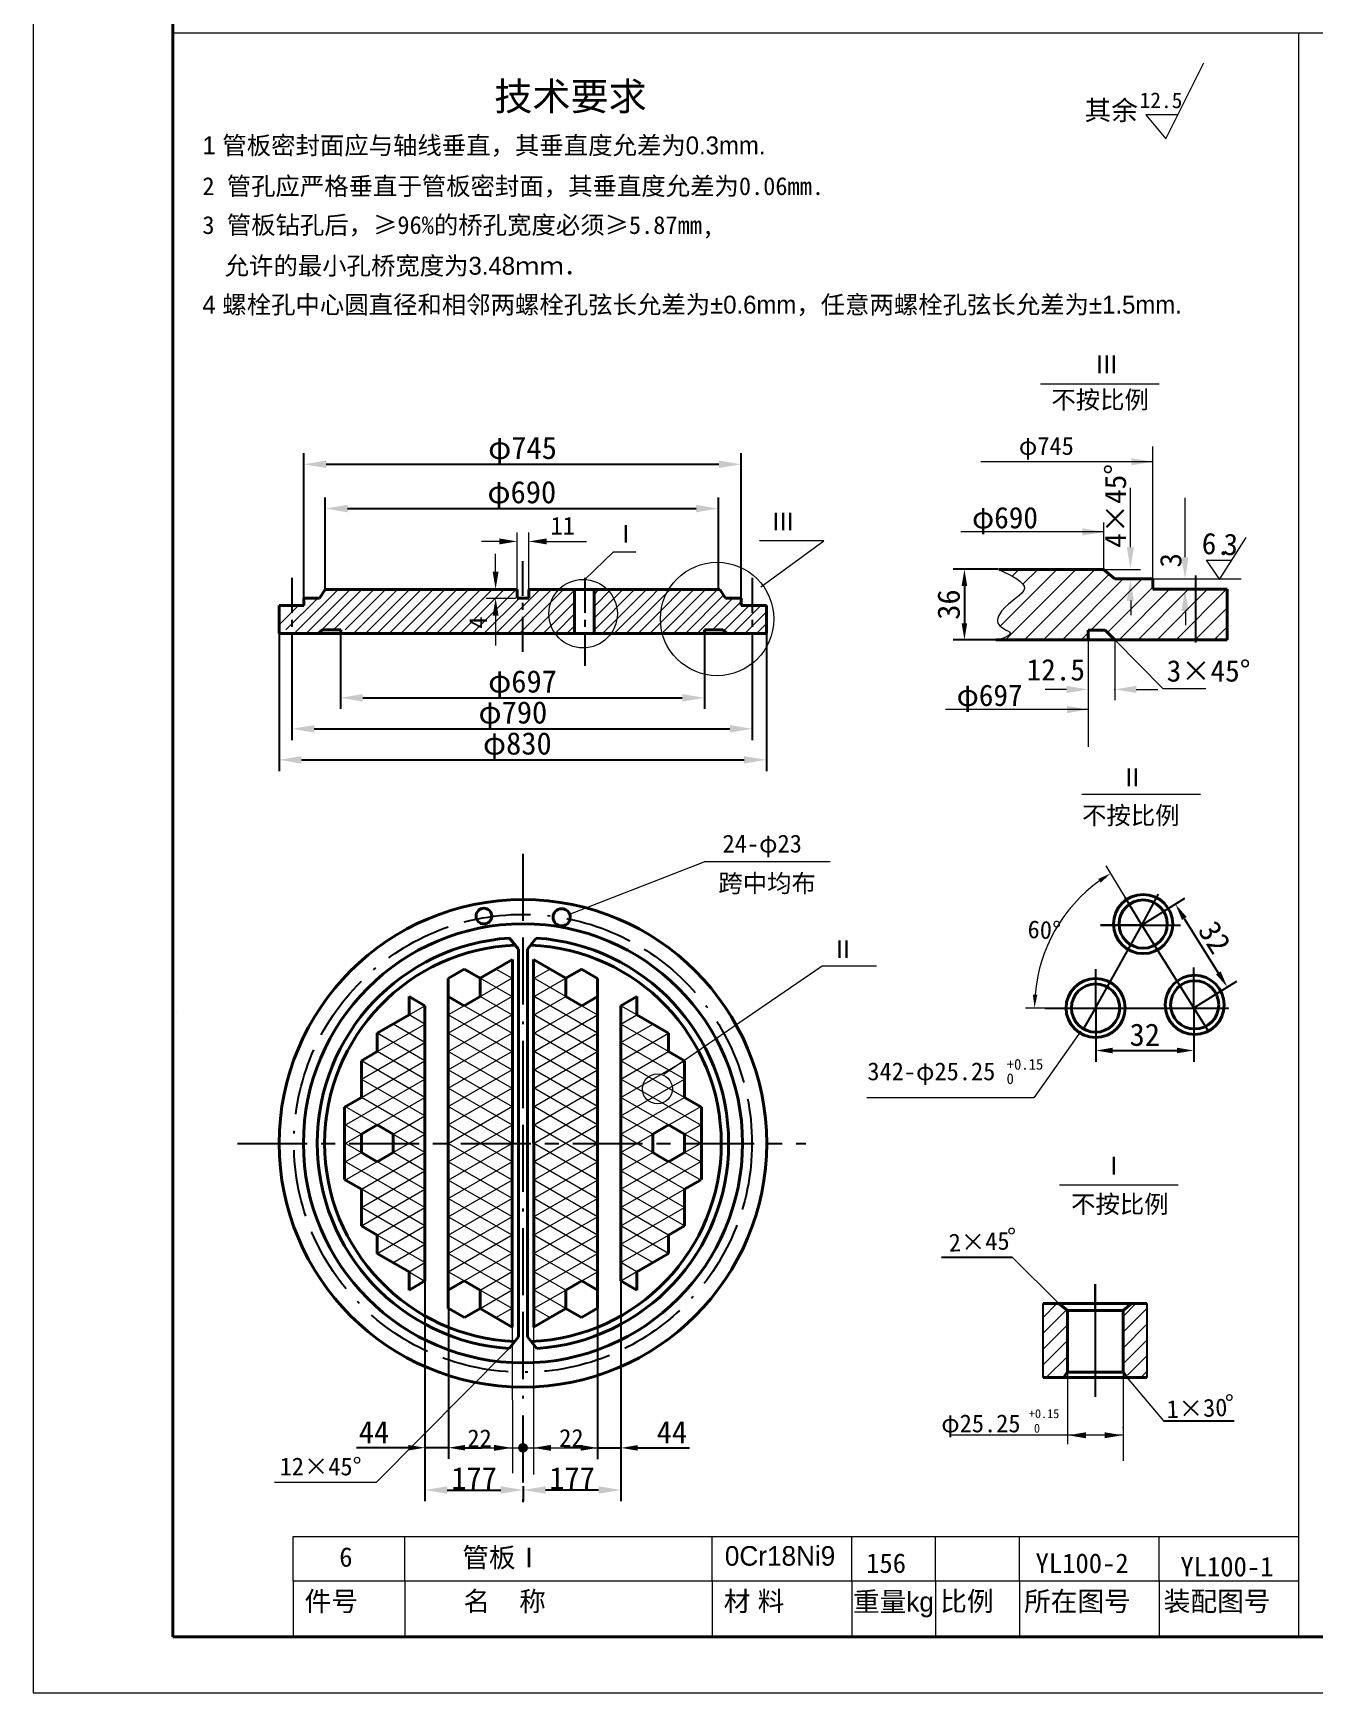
# Model space of a CAD drawing. Extents: x 1529 to 2370, y -401 to 193.
# Drawn here: x 1528.8 to 1758, y -401.1 to -104.1 of the extents above; entities that cross this region are included whole.
import ezdxf

# ---------------------------------------------------------------- set-up
doc = ezdxf.new("R2010")
doc.units = 0
doc.header["$MEASUREMENT"] = 0
for name, pattern in [('ACAD_ISO02W100', [15, 12, -3]), ('ACAD_ISO11W100', [33.5, 12, -3, 12, -3, 0.5, -3]), ('CENTER', [2, 1.25, -0.25, 0.25, -0.25])]:
    doc.linetypes.add(name, pattern=pattern)
doc.layers.get('DEFPOINTS').update_dxf_attribs({"linetype": 'CONTINUOUS'})
for name, color, linetype, lineweight in [('6', 5, 'CONTINUOUS', 20), ('LUNKUO', 2, 'CONTINUOUS', 40), ('XI', 5, 'CONTINUOUS', 20)]:
    doc.layers.add(name, color=color, linetype=linetype, lineweight=lineweight)
doc.layers.add('FUZHU', color=1, linetype='CONTINUOUS')
doc.styles.get("Standard").update_dxf_attribs({"font": 'SIMFANG.TTF'})
doc.dimstyles.get("Standard").update_dxf_attribs({"dimtxt": 0.18, "dimasz": 0.18, "dimexe": 0.18, "dimexo": 0.0625, "dimgap": 0.09, "dimtad": 0, "dimtih": 1, "dimtoh": 1, "dimdec": 4, "dimzin": 0, "dimdsep": 46, "dimtxsty": 'Standard', "dimcen": 0.09, "dimadec": 0, "dimazin": 0, "dimtfac": 1, "dimtdec": 4, "dimtofl": 0, "dimtmove": 0, "dimatfit": 3, "dimfxl": 1, "dimtolj": 1, "dimtzin": 0, "dimarcsym": 0})
pattern_1 = [(45, (812.4744, -512.557), (-1.4142136, 1.4142136), [])]

# ---------------------------------------------------------------- blocks, each defined once
blk = doc.blocks.new('*D4')
at = {"layer": 'DEFPOINTS', "color": 0}
for p in [(1727.19, -263.74), (1742.48, -274.81), (1736.47, -278.56)]:
    blk.add_point(p, dxfattribs=at)
at = {"layer": 'XI', "color": 0, "lineweight": -2}
for p, q in [((1727.25, -263.7), (1734.89, -258.92)), ((1734.79, -262.52), (1740.88, -272.26)), ((1736.52, -278.53), (1744.17, -273.74))]:
    blk.add_line(p, q, dxfattribs=at)
at = {"layer": 'XI', "color": 0}
for points in [[(1735.21, -262.26), (1734.37, -262.79), (1733.2, -259.98)], [(1741.31, -272), (1740.46, -272.53), (1742.48, -274.81)]]:
    blk.add_solid(points, dxfattribs=at)
at = {"layer": 'XI', "color": 0, "insert": (1740.21, -265.91), "char_height": 4, "attachment_point": 5, "rotation": 302.0344}
blk.add_mtext('\\A1;32', dxfattribs=at)
blk = doc.blocks.new('*D5')
at = {"layer": 'DEFPOINTS', "color": 0}
for p in [(1718.96, -278.48), (1736.47, -278.56), (1736.47, -286.17)]:
    blk.add_point(p, dxfattribs=at)
at = {"layer": 'XI', "color": 0, "lineweight": -2}
for p, q in [((1718.96, -278.54), (1718.96, -288.17)), ((1736.47, -278.63), (1736.47, -288.17)), ((1721.96, -286.17), (1733.47, -286.17))]:
    blk.add_line(p, q, dxfattribs=at)
at = {"layer": 'XI', "color": 0}
for points in [[(1721.96, -285.67), (1721.96, -286.67), (1718.96, -286.17)], [(1733.47, -285.67), (1733.47, -286.67), (1736.47, -286.17)]]:
    blk.add_solid(points, dxfattribs=at)
at = {"layer": 'XI', "color": 0, "insert": (1727.72, -283.37), "char_height": 4, "attachment_point": 5}
blk.add_mtext('\\A1;32', dxfattribs=at)
blk = doc.blocks.new('*D6')
at = {"layer": 'DEFPOINTS', "color": 0}
for p in [(1651.42, -189.18), (1581.04, -203.67), (1651.42, -203.56)]:
    blk.add_point(p, dxfattribs=at)
at = {"layer": 'XI', "color": 0, "lineweight": -2}
for p, q in [((1581.04, -203.61), (1581.04, -187.18)), ((1585.04, -189.18), (1647.42, -189.18)), ((1651.42, -203.5), (1651.42, -187.18))]:
    blk.add_line(p, q, dxfattribs=at)
at = {"layer": 'XI', "color": 0}
for points in [[(1585.04, -188.52), (1585.04, -189.85), (1581.04, -189.18)], [(1647.42, -188.52), (1647.42, -189.85), (1651.42, -189.18)]]:
    blk.add_solid(points, dxfattribs=at)
at = {"layer": 'XI', "color": 0, "insert": (1616.23, -186.78), "char_height": 4, "attachment_point": 5}
blk.add_mtext('\\A1;φ690', dxfattribs=at)
blk = doc.blocks.new('*D10')
at = {"layer": 'DEFPOINTS', "color": 0}
for p in [(1572.8, -211.53), (1660, -211.53), (1660, -234.15)]:
    blk.add_point(p, dxfattribs=at)
at = {"layer": 'XI', "color": 0, "lineweight": -2}
for p, q in [((1572.8, -211.59), (1572.8, -236.15)), ((1660, -211.59), (1660, -236.15)), ((1576.8, -234.15), (1656, -234.15))]:
    blk.add_line(p, q, dxfattribs=at)
at = {"layer": 'XI', "color": 0}
for points in [[(1576.8, -233.49), (1576.8, -234.82), (1572.8, -234.15)], [(1656, -233.49), (1656, -234.82), (1660, -234.15)]]:
    blk.add_solid(points, dxfattribs=at)
at = {"layer": 'XI', "color": 0, "insert": (1615.43, -231.75), "char_height": 4, "attachment_point": 5}
blk.add_mtext('\\A1;φ830', dxfattribs=at)
blk = doc.blocks.new('*D9')
at = {"layer": 'DEFPOINTS', "color": 0}
for p in [(1575.08, -211.53), (1657.46, -211.53), (1657.46, -228.6)]:
    blk.add_point(p, dxfattribs=at)
at = {"layer": 'XI', "color": 0, "lineweight": -2}
for p, q in [((1575.08, -211.59), (1575.08, -230.6)), ((1657.46, -211.59), (1657.46, -230.6)), ((1579.08, -228.6), (1653.46, -228.6))]:
    blk.add_line(p, q, dxfattribs=at)
at = {"layer": 'XI', "color": 0}
for points in [[(1579.08, -227.93), (1579.08, -229.26), (1575.08, -228.6)], [(1653.46, -227.93), (1653.46, -229.26), (1657.46, -228.6)]]:
    blk.add_solid(points, dxfattribs=at)
at = {"layer": 'XI', "color": 0, "insert": (1614.63, -226.2), "char_height": 4, "attachment_point": 5}
blk.add_mtext('\\A1;φ790', dxfattribs=at)
blk = doc.blocks.new('*D8')
at = {"layer": 'DEFPOINTS', "color": 0}
for p in [(1583.77, -211.52), (1648.95, -211.52), (1648.95, -223.05)]:
    blk.add_point(p, dxfattribs=at)
at = {"layer": 'XI', "color": 0, "lineweight": -2}
for p, q in [((1583.77, -211.59), (1583.77, -225.05)), ((1648.95, -211.59), (1648.95, -225.05)), ((1587.77, -223.05), (1644.95, -223.05))]:
    blk.add_line(p, q, dxfattribs=at)
at = {"layer": 'XI', "color": 0}
for points in [[(1587.77, -222.38), (1587.77, -223.72), (1583.77, -223.05)], [(1644.95, -222.38), (1644.95, -223.72), (1648.95, -223.05)]]:
    blk.add_solid(points, dxfattribs=at)
at = {"layer": 'XI', "color": 0, "insert": (1616.36, -220.65), "char_height": 4, "attachment_point": 5}
blk.add_mtext('\\A1;φ697', dxfattribs=at)
blk = doc.blocks.new('*D7')
at = {"layer": 'DEFPOINTS', "color": 0}
for p in [(1655.51, -181.26), (1577.22, -205.19), (1655.51, -205.19)]:
    blk.add_point(p, dxfattribs=at)
at = {"layer": 'XI', "color": 0, "lineweight": -2}
for p, q in [((1577.22, -205.13), (1577.22, -179.26)), ((1655.51, -205.13), (1655.51, -179.26)), ((1581.22, -181.26), (1651.51, -181.26))]:
    blk.add_line(p, q, dxfattribs=at)
at = {"layer": 'XI', "color": 0}
for points in [[(1581.22, -180.6), (1581.22, -181.93), (1577.22, -181.26)], [(1651.51, -180.6), (1651.51, -181.93), (1655.51, -181.26)]]:
    blk.add_solid(points, dxfattribs=at)
at = {"layer": 'XI', "color": 0, "insert": (1616.36, -178.86), "char_height": 4, "attachment_point": 5}
blk.add_mtext('\\A1;φ745', dxfattribs=at)
blk = doc.blocks.new('*D11')
at = {"layer": 'DEFPOINTS', "color": 0}
for p in [(1598.89, -359.06), (1616.47, -364.07), (1616.47, -364.82)]:
    blk.add_point(p, dxfattribs=at)
at = {"layer": 'XI', "color": 0, "lineweight": -2}
for p, q in [((1598.89, -359.12), (1598.89, -366.82)), ((1602.89, -364.82), (1612.47, -364.82)), ((1616.47, -364.13), (1616.47, -366.82))]:
    blk.add_line(p, q, dxfattribs=at)
at = {"layer": 'XI', "color": 0}
for points in [[(1602.89, -364.15), (1602.89, -365.48), (1598.89, -364.82)], [(1612.47, -364.15), (1612.47, -365.48), (1616.47, -364.82)]]:
    blk.add_solid(points, dxfattribs=at)
at = {"layer": 'XI', "color": 0, "insert": (1607.68, -362.72), "char_height": 4, "attachment_point": 5}
blk.add_mtext('\\A1;177', dxfattribs=at)
blk = doc.blocks.new('*D12')
at = {"layer": 'DEFPOINTS', "color": 0}
for p in [(1633.98, -358.88), (1616.47, -364.07), (1616.47, -364.82)]:
    blk.add_point(p, dxfattribs=at)
at = {"layer": 'XI', "color": 0, "lineweight": -2}
for p, q in [((1633.98, -358.94), (1633.98, -366.82)), ((1616.47, -364.13), (1616.47, -366.82)), ((1629.98, -364.82), (1620.47, -364.82))]:
    blk.add_line(p, q, dxfattribs=at)
at = {"layer": 'XI', "color": 0}
for points in [[(1620.47, -364.15), (1620.47, -365.48), (1616.47, -364.82)], [(1629.98, -364.15), (1629.98, -365.48), (1633.98, -364.82)]]:
    blk.add_solid(points, dxfattribs=at)
at = {"layer": 'XI', "color": 0, "insert": (1625.22, -362.72), "char_height": 4, "attachment_point": 5}
blk.add_mtext('\\A1;177', dxfattribs=at)
blk = doc.blocks.new('*D34')
at = {"layer": 'DEFPOINTS', "color": 0}
for p in [(1701.57, -200.03), (1695.44, -212.7), (1701.57, -212.7)]:
    blk.add_point(p, dxfattribs=at)
at = {"layer": 'XI', "color": 0, "lineweight": -2}
for p, q in [((1701.51, -200.03), (1693.44, -200.03)), ((1695.44, -203.03), (1695.44, -209.7)), ((1701.51, -212.7), (1693.44, -212.7))]:
    blk.add_line(p, q, dxfattribs=at)
at = {"layer": 'XI', "color": 0}
for points in [[(1694.94, -203.03), (1695.94, -203.03), (1695.44, -200.03)], [(1694.94, -209.7), (1695.94, -209.7), (1695.44, -212.7)]]:
    blk.add_solid(points, dxfattribs=at)
at = {"layer": 'XI', "color": 0, "insert": (1692.64, -206.36), "char_height": 4, "attachment_point": 5, "rotation": 90}
blk.add_mtext('\\A1;36', dxfattribs=at)
blk = doc.blocks.new('*D41')
at = {"layer": 'DEFPOINTS', "color": 0}
for p in [(1598.89, -327.4), (1603.08, -332.26), (1603.08, -357.25)]:
    blk.add_point(p, dxfattribs=at)
at = {"layer": 'XI', "color": 0, "lineweight": -2}
for p, q in [((1598.89, -327.46), (1598.89, -359.25)), ((1603.08, -332.33), (1603.08, -359.25)), ((1595.89, -357.25), (1586.66, -357.25)), ((1603.08, -357.25), (1598.89, -357.25)), ((1606.08, -357.25), (1609.08, -357.25))]:
    blk.add_line(p, q, dxfattribs=at)
at = {"layer": 'XI', "color": 0}
for points in [[(1595.89, -356.75), (1595.89, -357.75), (1598.89, -357.25)], [(1606.08, -356.75), (1606.08, -357.75), (1603.08, -357.25)]]:
    blk.add_solid(points, dxfattribs=at)
at = {"layer": 'XI', "color": 0, "insert": (1589.77, -354.45), "char_height": 4, "attachment_point": 5}
blk.add_mtext('\\A1;44', dxfattribs=at)
blk = doc.blocks.new('*D42')
at = {"layer": 'DEFPOINTS', "color": 0}
for p in [(1629.79, -329.04), (1633.98, -327.4), (1633.98, -357.28)]:
    blk.add_point(p, dxfattribs=at)
at = {"layer": 'XI', "color": 0, "lineweight": -2}
for p, q in [((1629.79, -329.11), (1629.79, -359.28)), ((1633.98, -327.46), (1633.98, -359.28)), ((1626.79, -357.28), (1623.79, -357.28)), ((1629.79, -357.28), (1633.98, -357.28)), ((1636.98, -357.28), (1646.21, -357.28))]:
    blk.add_line(p, q, dxfattribs=at)
at = {"layer": 'XI', "color": 0}
for points in [[(1626.79, -356.78), (1626.79, -357.78), (1629.79, -357.28)], [(1636.98, -356.78), (1636.98, -357.78), (1633.98, -357.28)]]:
    blk.add_solid(points, dxfattribs=at)
at = {"layer": 'XI', "color": 0, "insert": (1643.09, -354.48), "char_height": 4, "attachment_point": 5}
blk.add_mtext('\\A1;44', dxfattribs=at)
blk = doc.blocks.new('A$C1BA17401')
at = {"layer": '6'}
blk.add_line((6.5, 0), (15.57, 18.12), dxfattribs=at)
at = {"layer": '6', "linetype": 'Continuous'}
for p, q in [((9.37, 5.72), (1.73, 5.72)), ((1.73, 5.72), (6.5, 0))]:
    blk.add_line(p, q, dxfattribs=at)
blk.add_text('12.5', height=3.75, dxfattribs=at).set_placement((0.21, 7.3))

msp = doc.modelspace()

# ---------------------------------------------------------------- hatches: boundary and pattern name
at = {"layer": 'XI'}
h = msp.add_hatch(dxfattribs=at)
h.set_pattern_fill('ANSI31', color=5, scale=16, style=0)
h.set_pattern_definition(pattern_1)
h.paths.add_polyline_path([(1713.86048, -332.66797), (1712.35395, -331.4641), (1709.6223, -331.4641), (1709.52187, -331.4641), (1709.52187, -344.70668), (1712.45392, -344.70668), (1713.86048, -343.71148)])
h = msp.add_hatch(dxfattribs=at)
h.set_pattern_fill('ANSI31', color=5, scale=16, style=0)
h.set_pattern_definition(pattern_1)
h.paths.add_polyline_path([(1723.83786, -343.71256), (1725.2429, -344.70668), (1728.10244, -344.70668), (1728.10244, -331.4641), (1725.34043, -331.4641), (1723.83786, -332.66481)])
h = msp.add_hatch(color=256, dxfattribs=at)
h.paths.add_polyline_path([(1616.43358, -357.27688), (1616.43358, -356.52386, 0.414213562), (1615.68056, -357.27688)])
h.paths.add_polyline_path([(1616.43358, -357.27688), (1617.18661, -357.27688, 0.414213562), (1616.43358, -356.52386), (1616.43358, -356.88454)])
h.paths.add_polyline_path([(1616.43358, -357.27688), (1616.43358, -358.02991, 0.414213562), (1617.18661, -357.27688)])
h.paths.add_polyline_path([(1616.43358, -357.27688), (1615.68056, -357.27688, 0.414213562), (1616.43358, -358.02991)])

# ---------------------------------------------------------------- linework, layer by layer
at = {"layer": 'FUZHU', "linetype": 'CENTER', "ltscale": 5}
for p, q in [((1616.36047, -198.57692), (1616.36047, -214.88453)), ((1575.0785, -201.6075), (1575.0785, -216.08969)), ((1627.47887, -201.5834), (1627.47887, -217.34234)), ((1657.46159, -201.6075), (1657.46159, -216.08969))]:
    msp.add_line(p, q, dxfattribs=at)
at = {"layer": 'FUZHU', "linetype": 'ACAD_ISO02W100'}
msp.add_line((1736.82333, -201.15255), (1736.82333, -215.52763), dxfattribs=at)
at = {"layer": 'FUZHU', "linetype": 'ACAD_ISO11W100'}
msp.add_line((1616.43358, -250.95577), (1616.43358, -367.0006), dxfattribs=at)
at = {"layer": 'FUZHU'}
for p, q in [((1727.19429, -263.73814), (1730.17387, -258.19667)), ((1727.19429, -263.73814), (1724.2147, -258.77775)), ((1718.96497, -278.47756), (1727.19429, -263.73814)), ((1727.19429, -263.73814), (1719.8157, -263.73814)), ((1719.8157, -263.73814), (1734.12522, -263.73814)), ((1727.19429, -263.73814), (1738.91507, -282.4703)), ((1718.96497, -278.56303), (1718.96497, -271.59962)), ((1736.47028, -278.56303), (1736.47028, -271.32987)), ((1554.43803, -279.17657), (1554.43803, -279.17657)), ((1709.88434, -278.56303), (1742.65973, -278.56303)), ((1718.96497, -278.47756), (1716.83669, -282.14824)), ((1718.83204, -332.66797), (1718.83204, -327.95281)), ((1718.83204, -327.95281), (1718.83204, -348.11765)), ((1709.52187, -344.70668), (1709.52187, -331.48348)), ((1709.52886, -331.73676), (1709.52886, -331.45345)), ((1728.10244, -331.4641), (1728.10244, -344.69167))]:
    msp.add_line(p, q, dxfattribs=at)
at = {"layer": 'FUZHU', "linetype": 'CENTER', "ltscale": 10}
msp.add_line((1565.33249, -302.77956), (1667.05614, -302.77956), dxfattribs=at)
at = {"layer": 'FUZHU', "color": 5, "linetype": 'Continuous'}
for p, q in [((1691.35101, -323.17043), (1703.98944, -323.17043)), ((1731.07538, -352.43767), (1743.71381, -352.43767))]:
    msp.add_line(p, q, dxfattribs=at)
at = {"layer": 'FUZHU', "linetype": 'ACAD_ISO11W100'}
msp.add_circle((1616.43358, -302.77956), 40.97672, dxfattribs=at)
at = {"layer": 'LUNKUO', "color": 4}
for p, q in [((1701.58284, -200.06142), (1720.31163, -200.06142)), ((1720.31163, -200.06142), (1722.35477, -201.76212)), ((1722.35477, -201.76212), (1729.16524, -201.76212)), ((1729.16524, -201.76212), (1729.16524, -203.63289)), ((1580.03869, -205.19086), (1581.04153, -203.67193)), ((1581.04153, -203.67193), (1615.38809, -203.67193)), ((1615.38809, -205.19087), (1615.38809, -203.67193)), ((1651.67941, -203.67193), (1617.47896, -203.67193)), ((1617.47896, -203.67193), (1617.47896, -205.19087)), ((1625.68518, -203.69167), (1625.68518, -211.5354)), ((1629.15181, -211.5354), (1629.15181, -203.69167)), ((1652.68225, -205.19086), (1651.67941, -203.67193)), ((1729.16524, -203.63289), (1742.44566, -203.63289)), ((1742.44566, -203.63289), (1742.44566, -212.64662)), ((1572.80168, -206.51993), (1577.2159, -206.51993)), ((1572.80168, -206.51993), (1572.80168, -211.53221)), ((1577.2159, -205.19086), (1580.03869, -205.19086)), ((1577.2159, -205.19086), (1577.2159, -206.51993)), ((1617.47896, -205.19087), (1615.38809, -205.19087)), ((1655.50504, -205.19086), (1652.68225, -205.19086)), ((1655.50504, -205.19086), (1655.50504, -206.51993)), ((1659.99811, -206.51993), (1655.50504, -206.51993)), ((1659.99811, -211.53221), (1659.99811, -206.51993)), ((1572.80168, -211.53221), (1660.03575, -211.53221)), ((1580.57624, -210.90856), (1579.80594, -211.52424)), ((1583.81152, -210.90856), (1580.57624, -210.90856)), ((1583.81152, -211.52424), (1583.81152, -210.90856)), ((1648.9472, -210.90856), (1652.18247, -210.90856)), ((1648.9472, -211.52424), (1648.9472, -210.90856)), ((1652.18247, -210.90856), (1652.95277, -211.52424)), ((1742.44566, -212.64662), (1701.07205, -212.64662)), ((1717.56273, -212.56356), (1717.56273, -210.93238)), ((1717.56273, -210.93238), (1720.61039, -210.93238)), ((1720.61039, -210.93238), (1722.35191, -212.67231)), ((1615.63803, -268.02817), (1614.0515, -266.045)), ((1617.22569, -268.02817), (1618.82171, -266.04539)), ((1608.76168, -273.23331), (1614.56553, -269.88246)), ((1614.56553, -269.88246), (1614.51605, -335.6481)), ((1615.63803, -268.02817), (1615.63803, -337.42914)), ((1617.22569, -268.02817), (1617.22569, -337.42914)), ((1618.29147, -269.87658), (1618.35112, -335.6481)), ((1624.10549, -273.23331), (1618.34807, -269.90926)), ((1605.91859, -271.59185), (1603.0755, -273.29581)), ((1605.91859, -271.59185), (1608.76168, -273.23331)), ((1608.76168, -273.23331), (1608.76168, -276.51623)), ((1626.94858, -271.59185), (1624.10549, -273.23331)), ((1626.89446, -271.6231), (1624.10549, -273.23331)), ((1624.10549, -273.23331), (1624.10549, -276.51623)), ((1626.89446, -271.6231), (1629.79167, -273.29581)), ((1603.0755, -273.29581), (1603.0755, -332.32582)), ((1629.79167, -273.29581), (1629.79167, -332.32582)), ((1596.04432, -279.79915), (1596.04432, -276.51623)), ((1596.04432, -276.51623), (1598.88741, -278.15769)), ((1598.88741, -278.15769), (1598.88741, -327.40144)), ((1605.91859, -278.15769), (1603.0755, -276.51623)), ((1608.76168, -276.51623), (1605.91859, -278.15769)), ((1624.10549, -276.51623), (1626.94858, -278.15769)), ((1626.94858, -278.15769), (1629.79167, -276.51623)), ((1636.82285, -276.51623), (1633.97976, -278.15769)), ((1633.97976, -278.15769), (1633.97976, -327.40144)), ((1636.82285, -279.79915), (1636.82285, -276.51623)), ((1590.35814, -283.08206), (1596.04432, -279.79915)), ((1642.50903, -283.08206), (1636.82285, -279.79915)), ((1590.35814, -283.08206), (1590.35814, -286.36498)), ((1642.50903, -283.08206), (1642.50903, -286.36498)), ((1587.51505, -288.00644), (1590.35814, -286.36498)), ((1587.51505, -294.57227), (1587.51505, -288.00644)), ((1645.35212, -288.00644), (1642.50903, -286.36498)), ((1645.35212, -294.57227), (1645.35212, -288.00644)), ((1587.51505, -294.57227), (1584.48135, -296.32378)), ((1584.48135, -309.23535), (1584.48135, -296.32378)), ((1645.35212, -294.57227), (1648.38582, -296.32378)), ((1648.38582, -309.23535), (1648.38582, -296.32378)), ((1590.35814, -299.49665), (1587.51505, -301.13811)), ((1593.20123, -301.13811), (1590.35814, -299.49665)), ((1639.66594, -301.13811), (1642.50903, -299.49665)), ((1642.50903, -299.49665), (1645.35212, -301.13811)), ((1587.51505, -301.13811), (1587.51505, -304.42102)), ((1593.20123, -304.42102), (1593.20123, -301.13811)), ((1639.66594, -304.42102), (1639.66594, -301.13811)), ((1645.35212, -301.13811), (1645.35212, -304.42102)), ((1587.51505, -304.42102), (1590.35814, -306.06248)), ((1590.35814, -306.06248), (1593.20123, -304.42102)), ((1642.50903, -306.06248), (1639.66594, -304.42102)), ((1645.35212, -304.42102), (1642.50903, -306.06248)), ((1587.51505, -310.98686), (1584.67196, -309.3454)), ((1587.51505, -310.98686), (1587.52098, -317.55611)), ((1645.35212, -310.98686), (1645.34619, -317.55611)), ((1645.35212, -310.98686), (1648.19521, -309.3454)), ((1590.35814, -319.19415), (1587.52098, -317.55611)), ((1642.50903, -319.19415), (1645.34619, -317.55611)), ((1590.35814, -319.19415), (1590.35814, -322.47707)), ((1642.50903, -319.19415), (1642.50903, -322.47707)), ((1596.04432, -325.75998), (1590.35814, -322.47707)), ((1636.82285, -325.75998), (1642.50903, -322.47707)), ((1596.04432, -325.75998), (1596.04432, -329.0429)), ((1636.82285, -325.75998), (1636.82285, -329.0429)), ((1596.04432, -329.0429), (1598.88741, -327.40144)), ((1605.91859, -327.40144), (1603.0755, -329.0429)), ((1608.76168, -329.0429), (1605.91859, -327.40144)), ((1608.76168, -332.32582), (1608.76168, -329.0429)), ((1624.10549, -329.0429), (1626.94858, -327.40144)), ((1624.10549, -332.32582), (1624.10549, -329.0429)), ((1626.94858, -327.40144), (1629.79167, -329.0429)), ((1636.82285, -329.0429), (1633.97976, -327.40144)), ((1605.97271, -333.93603), (1603.0755, -332.26332)), ((1605.97271, -333.93603), (1608.76168, -332.32582)), ((1614.5191, -335.64987), (1608.76168, -332.32582)), ((1618.34807, -335.64987), (1624.10549, -332.32582)), ((1626.89446, -333.93603), (1624.10549, -332.32582)), ((1626.89446, -333.93603), (1629.79167, -332.26332)), ((1709.6223, -331.4641), (1728.10244, -331.4641)), ((1713.86048, -332.66797), (1712.35395, -331.4641)), ((1723.8339, -332.66797), (1725.34043, -331.4641)), ((1713.86048, -332.66797), (1713.86048, -343.70346)), ((1713.86048, -332.66797), (1723.8036, -332.66797)), ((1723.83786, -343.70346), (1723.83786, -332.66797)), ((1615.63803, -337.42914), (1613.97412, -339.50903)), ((1617.22569, -337.42914), (1618.88977, -339.50925)), ((1713.89945, -343.69856), (1713.19701, -344.71697)), ((1713.86048, -343.70346), (1723.83786, -343.70346)), ((1723.85993, -343.69856), (1724.56237, -344.71697)), ((1709.52187, -344.70668), (1728.0917, -344.70668))]:
    msp.add_line(p, q, dxfattribs=at)
at = {"layer": 'LUNKUO'}
for p, q in [((1605.97271, -271.6231), (1608.76168, -273.23331)), ((1633.97976, -313.05172), (1633.97976, -291.53707)), ((1587.52098, -317.55611), (1587.52099, -317.54926)), ((1645.34619, -317.55611), (1645.34618, -317.54926)), ((1709.6223, -331.4641), (1709.52886, -331.4641)), ((1723.83786, -332.66797), (1723.10055, -332.66797))]:
    msp.add_line(p, q, dxfattribs=at)
at = {"layer": 'LUNKUO', "color": 4}
msp.add_lwpolyline([(1553.7813, -391.1109), (2359.7813, -391.1109), (2359.7813, 182.8891), (1553.7813, 182.8891)], close=True, dxfattribs=at)
for centre, radius in [((1727.4285, -263.54016), 5.28614), ((1616.43358, -302.77956), 43.62649), ((1609.44218, -262.12354), 1.40345), ((1623.3584, -262.33143), 1.52828), ((1727.4285, -263.54016), 4.32005), ((1616.43358, -302.77956), 39.29104), ((1736.65101, -277.99613), 5.28614), ((1718.91541, -278.56303), 5.28614), ((1718.91541, -278.56303), 4.32005), ((1736.65101, -277.99613), 4.32005)]:
    msp.add_circle(centre, radius, dxfattribs=at)
for radius, start, end in [(36.81172, 93.7102066, 266.1690997), (36.81172, 273.82579, 86.280385), (35.50017, 92.2170256, 267.6554669), (35.50017, 272.3391347, 87.7827912)]:
    msp.add_arc((1616.43358, -302.77956), radius, start, end, dxfattribs=at)
at = {"layer": 'XI'}
for p, q in [((1528.78131, 192.8891), (1528.78131, -401.1109)), ((2359.7813, -104.1109), (1553.7813, -104.1109)), ((1755.2813, -391.1109), (1755.2813, -104.1109)), ((1709.0551, -166.83155), (1730.28389, -166.83155)), ((1729.16524, -201.76212), (1729.16524, -178.08947)), ((1729.09768, -180.81068), (1698.40372, -180.81068)), ((1725.17012, -192.60545), (1725.17012, -185.49139)), ((1734.9519, -194.40193), (1734.9519, -187.28786)), ((1720.31163, -191.67707), (1720.31163, -200.06142)), ((1670.28762, -194.96328), (1658.78066, -194.96328)), ((1658.99778, -203.20602), (1670.28762, -194.96328)), ((1720.31194, -193.36328), (1694.81545, -193.36328)), ((1741.10133, -201.87486), (1745.89051, -194.37141)), ((1627.47887, -201.87929), (1632.65821, -196.90549)), ((1632.65821, -196.90549), (1636.6115, -196.90549)), ((1738.70674, -198.39499), (1741.10133, -201.87486)), ((1738.70674, -198.39499), (1743.38708, -198.39499)), ((1701.72361, -200.13007), (1701.79226, -200.06142)), ((1720.31163, -200.06142), (1726.95298, -200.06142)), ((1638.35734, -203.84024), (1638.52564, -203.67193)), ((1642.17125, -204.26896), (1642.63199, -203.80823)), ((1609.25648, -205.36393), (1609.42954, -205.19087)), ((1609.86017, -205.19087), (1615.07521, -205.19087)), ((1725.24205, -205.61197), (1725.24205, -208.27076)), ((1735.02383, -207.40845), (1735.02383, -210.06724)), ((1641.27197, -211.53221), (1641.3472, -211.45697)), ((1722.35191, -212.67231), (1730.969, -221.37816)), ((1730.969, -221.37816), (1738.66328, -221.37816)), ((1717.56304, -225.15331), (1692.06655, -225.15331)), ((1717.56273, -223.4671), (1717.56273, -231.85145)), ((1716.48118, -240.28691), (1737.70996, -240.28691)), ((1624.65051, -261.84339), (1648.84216, -252.40032)), ((1671.38444, -252.40032), (1648.84216, -252.40032)), ((1608.76168, -276.51623), (1614.57123, -273.16208)), ((1614.56961, -276.58653), (1608.76168, -273.23331)), ((1614.57259, -273.30533), (1611.60476, -271.59185)), ((1618.29458, -273.30533), (1621.26241, -271.59185)), ((1624.10549, -276.51623), (1618.29594, -273.16208)), ((1618.29756, -276.58653), (1624.10549, -273.23331)), ((1641.65887, -290.37434), (1669.97001, -270.99471)), ((1669.97001, -270.99471), (1679.69091, -270.99471)), ((1596.04432, -279.79915), (1598.88741, -278.15769)), ((1603.0755, -283.08206), (1614.56825, -276.44672)), ((1605.91859, -278.15769), (1603.0755, -279.79915)), ((1614.56366, -283.14892), (1605.91859, -278.15769)), ((1614.56664, -279.86773), (1608.76168, -276.51623)), ((1629.79167, -283.08206), (1618.29892, -276.44672)), ((1618.30053, -279.86773), (1624.10549, -276.51623)), ((1618.30351, -283.14892), (1626.94858, -278.15769)), ((1626.94858, -278.15769), (1629.79167, -279.79915)), ((1636.82285, -279.79915), (1633.97976, -278.15769)), ((1590.35814, -286.36498), (1598.88741, -281.4406)), ((1598.88741, -284.72352), (1593.20123, -281.4406)), ((1598.88741, -281.4406), (1596.04432, -279.79915)), ((1603.0755, -286.36498), (1614.56527, -279.73135)), ((1614.56069, -286.43012), (1603.0755, -279.79915)), ((1629.79167, -286.36498), (1618.3019, -279.73135)), ((1618.30648, -286.43012), (1629.79167, -279.79915)), ((1633.97976, -281.4406), (1636.82285, -279.79915)), ((1633.97976, -284.72352), (1639.66594, -281.4406)), ((1642.50903, -286.36498), (1633.97976, -281.4406)), ((1587.51505, -291.28935), (1598.88741, -284.72352)), ((1598.88741, -288.00644), (1590.35814, -283.08206)), ((1603.0755, -289.6479), (1614.56229, -283.01599)), ((1614.55771, -289.71132), (1603.0755, -283.08206)), ((1629.79167, -289.6479), (1618.30488, -283.01599)), ((1618.30946, -289.71132), (1629.79167, -283.08206)), ((1633.97976, -288.00644), (1642.50903, -283.08206)), ((1645.35212, -291.28935), (1633.97976, -284.72352)), ((1716.24551, -282.72384), (1707.89114, -294.61163)), ((1587.51505, -294.57227), (1598.88741, -288.00644)), ((1598.88741, -294.57227), (1587.51505, -288.00644)), ((1598.88741, -291.28935), (1590.35814, -286.36498)), ((1603.0755, -292.93081), (1614.55932, -286.30063)), ((1614.55325, -292.99166), (1603.0755, -286.36498)), ((1629.79167, -292.93081), (1618.30785, -286.30063)), ((1618.31392, -292.99166), (1629.79167, -286.36498)), ((1633.97976, -291.28935), (1642.50903, -286.36498)), ((1633.97976, -294.57227), (1645.35212, -288.00644)), ((1645.35212, -294.57227), (1633.97976, -288.00644)), ((1603.0755, -296.21373), (1614.55634, -289.58526)), ((1614.55027, -296.27286), (1603.0755, -289.6479)), ((1629.79167, -296.21373), (1618.31083, -289.58526)), ((1618.3169, -296.27286), (1629.79167, -289.6479)), ((1584.48135, -299.6067), (1598.88741, -291.28935)), ((1598.88741, -297.85519), (1587.50663, -291.2845)), ((1603.0755, -299.49665), (1614.55485, -292.86904)), ((1614.54729, -299.55406), (1603.0755, -292.93081)), ((1629.79167, -299.49665), (1618.31232, -292.86904)), ((1618.31988, -299.55406), (1629.79167, -292.93081)), ((1633.97976, -297.85519), (1645.36053, -291.2845)), ((1648.38582, -299.6067), (1633.97976, -291.28935)), ((1584.48135, -302.88962), (1598.88741, -294.57227)), ((1598.88741, -304.42102), (1584.48135, -296.10368)), ((1598.88741, -301.13811), (1587.51505, -294.57227)), ((1603.0755, -302.77956), (1614.55038, -296.15454)), ((1614.54432, -302.83526), (1603.0755, -296.21373)), ((1629.79167, -302.77956), (1618.31679, -296.15454)), ((1618.32285, -302.83526), (1629.79167, -296.21373)), ((1633.97976, -301.13811), (1645.35212, -294.57227)), ((1648.38582, -302.88962), (1633.97976, -294.57227)), ((1633.97976, -304.42102), (1648.38582, -296.10368)), ((1707.89114, -294.61163), (1677.98366, -294.61163)), ((1587.51505, -301.13811), (1584.48135, -299.3866)), ((1593.20123, -301.13811), (1598.88741, -297.85519)), ((1603.0755, -306.06248), (1614.54889, -299.43832)), ((1614.54134, -306.11646), (1603.0755, -299.49665)), ((1629.79167, -306.06248), (1618.31828, -299.43832)), ((1618.32583, -306.11646), (1629.79167, -299.49665)), ((1639.66594, -301.13811), (1633.97976, -297.85519)), ((1645.35212, -301.13811), (1648.38582, -299.3866)), ((1584.48135, -309.45545), (1598.88741, -301.13811)), ((1598.88741, -310.98686), (1584.48135, -302.66951)), ((1603.0755, -309.3454), (1614.54442, -302.72381)), ((1614.53837, -309.39766), (1603.0755, -302.77956)), ((1629.79167, -309.3454), (1618.32275, -302.72381)), ((1618.3288, -309.39766), (1629.79167, -302.77956)), ((1648.38582, -309.45545), (1633.97976, -301.13811)), ((1633.97976, -310.98686), (1648.38582, -302.66951)), ((1584.48135, -306.17253), (1587.51505, -304.42102)), ((1587.51505, -310.98686), (1598.88741, -304.42102)), ((1598.88741, -307.70394), (1593.20123, -304.42102)), ((1633.97976, -307.70394), (1639.66594, -304.42102)), ((1645.35212, -310.98686), (1633.97976, -304.42102)), ((1648.38582, -306.17253), (1645.35212, -304.42102)), ((1598.88741, -314.26977), (1584.48135, -305.95243)), ((1587.51801, -314.26806), (1598.88741, -307.70394)), ((1603.0755, -312.62831), (1614.54293, -306.00759)), ((1614.53539, -312.67885), (1603.0755, -306.06248)), ((1629.79167, -312.62831), (1618.32424, -306.00759)), ((1618.33178, -312.67885), (1629.79167, -306.06248)), ((1633.97976, -314.26977), (1648.38582, -305.95243)), ((1645.34916, -314.26806), (1633.97976, -307.70394)), ((1598.88741, -317.55269), (1587.51505, -310.98686)), ((1587.52099, -317.54926), (1598.88741, -310.98686)), ((1603.0755, -315.91123), (1614.53846, -309.29309)), ((1614.53241, -315.96005), (1603.0755, -309.3454)), ((1629.79167, -315.91123), (1618.32871, -309.29309)), ((1618.33476, -315.96005), (1629.79167, -309.3454)), ((1633.97976, -317.55269), (1645.35212, -310.98686)), ((1645.34618, -317.54926), (1633.97976, -310.98686)), ((1712.4807, -310.20863), (1733.70949, -310.20863)), ((1598.88741, -320.83561), (1587.51801, -314.27149)), ((1590.35814, -319.19415), (1598.88741, -314.26977)), ((1603.0755, -319.19415), (1614.53697, -312.57686)), ((1614.52944, -319.24125), (1603.0755, -312.62831)), ((1629.79167, -319.19415), (1618.3302, -312.57686)), ((1618.33773, -319.24125), (1629.79167, -312.62831)), ((1642.50903, -319.19415), (1633.97976, -314.26977)), ((1633.97976, -320.83561), (1645.34915, -314.27149)), ((1590.35814, -322.47707), (1598.88741, -317.55269)), ((1603.0755, -322.47707), (1614.53399, -315.8615)), ((1614.52646, -322.52245), (1603.0755, -315.91123)), ((1629.79167, -322.47707), (1618.33318, -315.8615)), ((1618.34071, -322.52245), (1629.79167, -315.91123)), ((1642.50903, -322.47707), (1633.97976, -317.55269)), ((1598.88741, -324.11852), (1590.35814, -319.19415)), ((1603.0755, -325.75998), (1614.53101, -319.14614)), ((1614.52349, -325.80365), (1603.0755, -319.19415)), ((1629.79167, -325.75998), (1618.33616, -319.14614)), ((1618.34368, -325.80365), (1629.79167, -319.19415)), ((1633.97976, -324.11852), (1642.50903, -319.19415)), ((1593.20123, -324.11852), (1598.88741, -320.83561)), ((1614.52051, -329.08485), (1603.0755, -322.47707)), ((1605.91859, -327.40144), (1614.52803, -322.43077)), ((1626.94858, -327.40144), (1618.33914, -322.43077)), ((1618.34666, -329.08485), (1629.79167, -322.47707)), ((1639.66594, -324.11852), (1633.97976, -320.83561)), ((1712.35395, -331.4641), (1703.98944, -323.17043)), ((1596.04432, -325.75998), (1598.88741, -324.11852)), ((1596.04432, -325.75998), (1598.88741, -327.46394)), ((1605.91859, -327.40144), (1603.0755, -325.75998)), ((1608.76168, -329.0429), (1614.52505, -325.71541)), ((1624.10549, -329.0429), (1618.34212, -325.71541)), ((1626.94858, -327.40144), (1629.79167, -325.75998)), ((1636.82285, -325.75998), (1633.97976, -324.11852)), ((1636.82285, -325.75998), (1633.97976, -327.46394)), ((1608.76168, -332.32582), (1614.52208, -329.00005)), ((1614.51753, -332.36605), (1608.76168, -329.0429)), ((1626.89446, -333.93603), (1618.34509, -329.00005)), ((1618.34964, -332.36605), (1624.10549, -329.0429)), ((1611.60476, -333.96728), (1614.5191, -332.28469)), ((1621.26241, -333.96728), (1618.34807, -332.28469)), ((1614.5191, -335.64987), (1614.56308, -361.82178)), ((1618.34807, -335.64987), (1618.34807, -362.03775)), ((1613.97412, -339.50903), (1590.16963, -363.50314)), ((1713.88741, -343.72145), (1713.88741, -356.64418)), ((1723.85993, -343.69856), (1723.85993, -353.64904)), ((1724.56237, -344.71697), (1731.07538, -352.43767)), ((1723.69337, -355.026), (1693.00645, -355.026)), ((1606.70506, -357.27688), (1603.99715, -357.27688)), ((1606.70506, -357.27688), (1631.07406, -357.27688)), ((1590.16963, -363.50314), (1571.94795, -363.50314)), ((1575.2813, -373.1109), (1755.2813, -373.1109)), ((1575.2813, -381.1109), (1575.2813, -373.1109)), ((1595.2813, -381.1109), (1595.2813, -373.1109)), ((1650.2813, -381.1109), (1650.2813, -373.1109)), ((1675.2813, -381.1109), (1675.2813, -373.1109)), ((1690.2813, -381.1109), (1690.2813, -373.1109)), ((1705.2813, -381.1109), (1705.2813, -373.1109)), ((1730.2813, -381.1109), (1730.2813, -373.1109)), ((1575.2813, -381.1109), (1575.2813, -391.1109)), ((1755.2813, -381.1109), (1575.2813, -381.1109)), ((1595.2813, -381.1109), (1595.2813, -391.1109)), ((1650.2813, -381.1109), (1650.2813, -391.1109)), ((1675.2813, -381.1109), (1675.2813, -391.1109)), ((1690.2813, -381.1109), (1690.2813, -391.1109)), ((1705.2813, -381.1109), (1705.2813, -391.1109)), ((1730.2813, -381.1109), (1730.2813, -391.1109)), ((1755.2813, -391.1109), (1755.2813, -381.1109)), ((1528.78131, -401.1109), (2369.78131, -401.1109))]:
    msp.add_line(p, q, dxfattribs=at)
at = {"layer": 'XI', "color": 5, "linetype": 'ByBlock'}
for p, q in [((1725.14154, -196.10893), (1725.14154, -192.26893)), ((1612.18809, -195.0631), (1608.98809, -195.0631)), ((1615.38809, -203.62193), (1615.38809, -193.4631)), ((1617.47896, -203.62193), (1617.47896, -193.4631)), ((1620.67896, -195.0631), (1627.79007, -195.0631)), ((1734.92332, -197.90541), (1734.92332, -194.06541)), ((1611.53828, -200.45741), (1611.53828, -197.25741)), ((1611.53828, -208.36899), (1611.53828, -213.68454)), ((1717.56273, -212.62356), (1717.56273, -223.4671)), ((1722.35191, -212.73231), (1722.35191, -223.4671)), ((1713.72273, -221.5471), (1709.88273, -221.5471)), ((1726.19191, -221.5471), (1730.03191, -221.5471)), ((1723.85993, -353.69904), (1723.85993, -359.62191))]:
    msp.add_line(p, q, dxfattribs=at)
at = {"layer": 'XI', "color": 5}
for p, q in [((1701.8316, -210.20441), (1711.97459, -200.06142)), ((1702.7835, -212.64662), (1715.36871, -200.06142)), ((1703.97045, -201.27733), (1705.18637, -200.06142)), ((1705.91618, -202.72572), (1708.58048, -200.06142)), ((1706.17762, -212.64662), (1718.76282, -200.06142)), ((1709.57173, -212.64662), (1721.31867, -200.89968)), ((1712.96584, -212.64662), (1723.85034, -201.76212)), ((1718.07419, -210.93238), (1727.24445, -201.76212)), ((1729.16524, -201.76212), (1744.95541, -201.76212)), ((1575.51104, -211.53221), (1583.37132, -203.67193)), ((1577.63236, -211.53221), (1585.49264, -203.67193)), ((1579.75368, -211.53221), (1587.61396, -203.67193)), ((1582.49865, -210.90856), (1589.73528, -203.67193)), ((1584.61997, -210.90856), (1591.8566, -203.67193)), ((1586.11764, -211.53221), (1593.97792, -203.67193)), ((1588.23896, -211.53221), (1596.09924, -203.67193)), ((1590.36028, -211.53221), (1598.22056, -203.67193)), ((1592.4816, -211.53221), (1600.34188, -203.67193)), ((1594.60292, -211.53221), (1602.4632, -203.67193)), ((1596.72424, -211.53221), (1604.58452, -203.67193)), ((1598.84556, -211.53221), (1606.70584, -203.67193)), ((1600.96688, -211.53221), (1608.82716, -203.67193)), ((1603.0882, -211.53221), (1610.94848, -203.67193)), ((1607.33084, -211.53221), (1615.19112, -203.67193)), ((1609.25648, -207.48525), (1613.0698, -203.67193)), ((1611.57348, -211.53221), (1619.43376, -203.67193)), ((1613.6948, -211.53221), (1621.55508, -203.67193)), ((1615.81612, -211.53221), (1623.6764, -203.67193)), ((1617.93745, -211.53221), (1625.79772, -203.67193)), ((1629.15181, -210.92445), (1636.40432, -203.67193)), ((1629.15181, -208.80313), (1634.283, -203.67193)), ((1629.15181, -206.68181), (1632.16168, -203.67193)), ((1629.15181, -204.56049), (1630.04036, -203.67193)), ((1630.66537, -211.53221), (1638.35734, -203.84024)), ((1639.24324, -205.07565), (1640.64696, -203.67193)), ((1639.82748, -206.61273), (1642.17125, -204.26896)), ((1641.05396, -209.6289), (1647.01093, -203.67193)), ((1641.14636, -207.41517), (1644.88961, -203.67193)), ((1641.3472, -211.45697), (1649.13225, -203.67193)), ((1643.39329, -211.53221), (1651.25357, -203.67193)), ((1645.51461, -211.53221), (1652.35365, -204.69316)), ((1721.03954, -211.36114), (1729.16524, -203.23545)), ((1723.14818, -212.64662), (1732.16191, -203.63289)), ((1726.54229, -212.64662), (1735.55602, -203.63289)), ((1729.9364, -212.64662), (1738.95013, -203.63289)), ((1733.33052, -212.64662), (1742.34424, -203.63289)), ((1572.80168, -209.99892), (1576.28067, -206.51993)), ((1574.01337, -210.90856), (1579.73106, -205.19086)), ((1577.2159, -205.58471), (1577.60974, -205.19086)), ((1605.20952, -211.53221), (1609.25648, -207.48525)), ((1609.45216, -211.53221), (1615.79351, -205.19087)), ((1620.05877, -211.53221), (1625.68518, -205.90579)), ((1632.78669, -211.53221), (1639.24324, -205.07565)), ((1634.90801, -211.53221), (1639.82748, -206.61273)), ((1639.95743, -208.6041), (1641.14636, -207.41517)), ((1647.67767, -211.49047), (1653.97727, -205.19086)), ((1650.3809, -210.90856), (1655.50504, -205.78441)), ((1654.94196, -208.46882), (1656.89085, -206.51993)), ((1654.94196, -210.59014), (1659.01217, -206.51993)), ((1656.12121, -211.53221), (1659.99811, -207.65531)), ((1736.72463, -212.64662), (1742.44566, -206.92559)), ((1622.18009, -211.53221), (1625.68518, -208.02711)), ((1624.30141, -211.53221), (1625.68518, -210.14843)), ((1637.02933, -211.53221), (1639.95743, -208.6041)), ((1639.15065, -211.53221), (1641.05396, -209.6289)), ((1652.36018, -211.0506), (1654.94196, -208.46882)), ((1653.99989, -211.53221), (1654.94196, -210.59014)), ((1658.24253, -211.53221), (1659.99811, -209.77663)), ((1740.11874, -212.64662), (1742.44566, -210.3197)), ((1716.35995, -212.64662), (1717.56273, -211.44385))]:
    msp.add_line(p, q, dxfattribs=at)
at = {"layer": 'XI', "color": 0, "linetype": 'ByBlock'}
for p, q in [((1724.18896, -258.73489), (1720.80077, -253.09426)), ((1709.83434, -278.56303), (1706.38895, -278.56303))]:
    msp.add_line(p, q, dxfattribs=at)
at = {"layer": 'XI'}
for centre, radius in [((1651.17693, -208.94264), 10.1462), ((1627.19889, -208.00223), 6.12934), ((1616.43358, -357.27688), 0.75302)]:
    msp.add_circle(centre, radius, dxfattribs=at)
at = {"layer": 'XI', "color": 5}
msp.add_circle((1640.48738, -293.02685), 2.67977, dxfattribs=at)
at = {"layer": 'XI', "color": 0, "linetype": 'ByBlock'}
msp.add_arc((1736.09925, -278.56303), 28.1103, 125.8855077, 175.1067162, dxfattribs=at)
at = {"layer": 'XI'}
msp.add_spline([(1701.58284, -200.06142), (1706.1799, -203.46283), (1702.09362, -207.54451), (1701.58284, -209.9255), (1703.62598, -211.45613), (1701.07205, -212.81669)], degree=3, dxfattribs=at)
at = {"layer": 'XI', "color": 5, "linetype": 'ByBlock'}
for p in [(1617.47896, -195.0631), (1722.35191, -221.5471)]:
    msp.add_point(p, dxfattribs=at)
at = {"layer": 'XI', "color": 0, "linetype": 'ByBlock'}
for p in [(1608.2841, -203.67193), (1610.37497, -203.67193), (1717.56273, -212.56356), (1722.35191, -212.67231), (1714.35834, -260.74389), (1724.2147, -258.77775), (1727.19429, -263.73814), (1709.88434, -278.56303), (1742.65973, -278.56303), (1712.35395, -331.4641), (1713.88741, -333.68857), (1723.85993, -343.69856), (1724.56237, -344.71697), (1723.85993, -353.64904)]:
    msp.add_point(p, dxfattribs=at)
at = {"layer": 'XI', "color": 5, "linetype": 'ByBlock'}
for points in [[(1725.29637, -180.16648), (1725.29637, -181.44648), (1729.13637, -180.80648)], [(1716.57008, -192.71738), (1716.57008, -193.99738), (1720.41008, -193.35738)], [(1612.18809, -194.52977), (1612.18809, -195.59644), (1615.38809, -195.0631)], [(1620.67896, -194.52977), (1620.67896, -195.59644), (1617.47896, -195.0631)], [(1724.50154, -196.10893), (1725.78154, -196.10893), (1725.14154, -199.94893)], [(1734.28332, -197.90541), (1735.56332, -197.90541), (1734.92332, -201.74541)], [(1611.00495, -200.45741), (1612.07162, -200.45741), (1611.53828, -203.65741)], [(1724.50154, -205.72946), (1725.78154, -205.72946), (1725.14154, -201.88946)], [(1734.28332, -207.52594), (1735.56332, -207.52594), (1734.92332, -203.68594)], [(1611.00495, -208.36899), (1612.07162, -208.36899), (1611.53828, -205.16899)], [(1713.72273, -220.9071), (1713.72273, -222.1871), (1717.56273, -221.5471)], [(1726.19191, -220.9071), (1726.19191, -222.1871), (1722.35191, -221.5471)], [(1713.82118, -224.50742), (1713.82118, -225.78742), (1717.66118, -225.14742)], [(1717.17091, -355.55442), (1717.17091, -354.48775), (1713.97091, -355.02109)], [(1720.53689, -354.48775), (1720.53689, -355.55442), (1723.73689, -355.02109)], [(1611.2357, -356.74355), (1611.2357, -357.81022), (1614.4357, -357.27688)], [(1621.46552, -356.74355), (1621.46552, -357.81022), (1618.26552, -357.27688)]]:
    msp.add_solid(points, dxfattribs=at)
at = {"layer": 'XI', "color": 0, "linetype": 'ByBlock'}
for points in [[(1719.40149, -255.45456), (1719.84232, -256.12214), (1721.62464, -254.46584)], [(1708.49104, -276.1823), (1707.69177, -276.14815), (1707.98895, -278.56303)]]:
    msp.add_solid(points, dxfattribs=at)

# ---------------------------------------------------------------- block references
at = {"layer": '6', "xscale": 0.75, "yscale": 0.75, "zscale": 0.75}
msp.add_blockref('A$C1BA17401', (1726.63808, -122.99128), dxfattribs=at)

# ---------------------------------------------------------------- texts
at = {"layer": 'XI'}
for s, height, p in [(' Ⅲ', 3.2, (1716.55334, -164.98302)), ('不按比例', 3.2, (1711.0027, -171.30693)), (' φ745', 3.2, (1703.00086, -179.57106)), (' Ⅲ', 3.2, (1658.62486, -193.08433)), (' φ690', 3.84, (1694.18569, -192.72437)), ('Ⅰ', 3.2, (1632.68017, -195.29118)), ('12.5', 3.84, (1706.57217, -219.94749)), ('3×45°', 3.84192, (1731.64358, -220.14874)), (' φ697', 3.84, (1691.43679, -224.5144)), ('Ⅱ', 3.2, (1723.2986, -238.86151)), ('不按比例', 3.2, (1716.49554, -245.69115)), (' 24-φ23', 3.2, (1649.98447, -250.737)), (' 跨中均布', 3.2, (1649.22274, -257.83994)), ('Ⅱ', 3.2, (1671.52118, -269.63324)), ('+0.15', 1.92, (1703.01893, -289.59349)), ('342-φ25.25', 3.2, (1678.07299, -291.49171)), ('0', 1.92, (1702.98474, -292.16677)), ('Ⅰ', 3.2, (1719.97894, -308.3601)), ('不按比例', 3.2, (1714.529, -315.26276)), ('+0.15', 1.6, (1706.97893, -351.96142)), (' φ25.25', 3.2, (1689.10942, -354.49357)), ('0', 1.6, (1707.88662, -354.56864)), ('12×45°', 3.2, (1572.88227, -362.19875))]:
    msp.add_text(s, height=height, dxfattribs=at).set_placement(p)
for s, height, rotation, p in [('4×45°', 3.84192, 90, (1724.37499, -196.19188)), ('6.', 3.84192, 357.6364685, (1737.85443, -197.30463)), ('3', 3.84192, 357.6364685, (1741.7022, -197.44969)), ('3', 3.84192, 90, (1734.27457, -199.75114)), ('°', 3.2016, 339.7602437, (1702.18471, -320.73692)), ('°', 3.2016, 339.7602437, (1741.16359, -350.5363))]:
    msp.add_text(s, height=height, rotation=rotation, dxfattribs=at).set_placement(p)
at = {"layer": 'XI', "attachment_point": 1}
for s, insert, char_height, width in [('{\\fﾷￂￋￎ_GB2312|b0|i0|c134|p49;技术要求}', (1611.30768, -112.9192), 5, 73.8724), ('{\\fﾷￂￋￎ_GB2312|b0|i0|c134|p49;其余}', (1716.93949, -116.15719), 3.5, 11.6621), ('{\\fﾷￂￋￎ_GB2312|b0|i0|c134|p49;1 管板密封面应与轴线垂直，其垂直度允差为0.3mm.}', (1559.06151, -122.58844), 3.2, 132.3755), ('2 管孔应严格垂直于管板密封面，其垂直度允差为0.06mm.', (1559.06151, -129.87949), 3.2, 132.3755), ('3 管板钻孔后，≥96%的桥孔宽度必须≥5.87mm,', (1559.06151, -136.83913), 3.2, 144.4129), ('{\\fﾷￂￋￎ_GB2312|b0|i0|c134|p49;允许的最小孔桥宽度为3.48ｍｍ．}', (1563.04338, -144.13019), 3.2, 144.4129), ('{\\fﾷￂￋￎ_GB2312|b0|i0|c134|p49;4 螺栓孔中心圆直径和相邻两螺栓孔弦长允差为±0.6mm，任意两螺栓孔弦长允差为±1.5mm.}', (1559.06151, -151.08983), 3.2, 206.413), ('6', (1583.55338, -375.05655), 3.5, 52.9208), ('\\fﾷￂￋￎ_GB2312|b0|i0|c134|p49;管板Ⅰ', (1605.57196, -375.14735), 3.5, 52.9208), ('{\\fﾷￂￋￎ_GB2312|b0|i0|c134|p49;0Cr18Ni9}', (1652.56506, -374.86146), 3.5, 52.9208), ('156', (1677.84731, -376.14494), 3.5, 52.9208), ('YL100-2', (1708.16936, -376.16754), 3.5, 52.9208), ('YL100-1', (1734.08629, -376.77808), 3.5, 52.9208), ('\\fﾷￂￋￎ_GB2312|b0|i0|c134|p49;件号', (1577.36053, -382.97989), 3.5, 52.9208), ('\\fﾷￂￋￎ_GB2312|b0|i0|c134|p49;名    称', (1605.77988, -382.97989), 3.5, 52.9208), ('\\fﾷￂￋￎ_GB2312|b0|i0|c134|p49;材 料', (1652.36053, -382.97989), 3.5, 52.9208), ('\\fﾷￂￋￎ_GB2312|b0|i0|c134|p49;重量kg', (1675.48922, -383.068), 3.5, 52.9208), ('\\fﾷￂￋￎ_GB2312|b0|i0|c134|p49;比例', (1691.113, -382.97989), 3.5, 52.9208), ('\\fﾷￂￋￎ_GB2312|b0|i0|c134|p49;所在图号', (1706.113, -382.97989), 3.5, 52.9208), ('\\fﾷￂￋￎ_GB2312|b0|i0|c134|p49;装配图号', (1731.113, -382.97989), 3.5, 52.9208)]:
    msp.add_mtext(s, dxfattribs=dict(at, insert=insert, char_height=char_height, width=width))
at = {"layer": 'XI', "color": 5, "linetype": 'ByBlock', "char_height": 3.2, "attachment_point": 5}
for s, insert in [('11', (1623.54263, -192.23821)), ('\\A1;22', (1608.66559, -355.56187)), ('\\A1;22', (1625.09874, -355.5012))]:
    msp.add_mtext(s, dxfattribs=dict(at, insert=insert))
for s, insert, rotation in [('4', (1608.39494, -209.60361), 90), ('2×45', (1698.07666, -320.40318), 2), ('1×30', (1737.05553, -350.20256), 2)]:
    msp.add_mtext(s, dxfattribs=dict(at, insert=insert, rotation=rotation))
at = {"layer": 'XI', "color": 0, "linetype": 'ByBlock', "insert": (1709.73729, -264.58878), "char_height": 3.2, "attachment_point": 5, "rotation": 357.5131103}
msp.add_mtext('\\A1;60°', dxfattribs=at)

# ---------------------------------------------------------------- dimensions: what is measured, and where the dimension line sits
at = {"layer": 'XI'}
for base, p1, p2, text, override, picture, middle in [((1655.50504, -181.26473), (1577.2159, -205.19086), (1655.50504, -205.19086), 'φ745', {"dimtxt": 4, "dimasz": 4, "dimexe": 2, "dimgap": 0.1, "dimtad": 1, "dimtih": 0, "dimtoh": 0}, '*D7', (1616.36047, -178.86202)), ((1651.41957, -189.18352), (1581.04153, -203.67193), (1651.41957, -203.5582), 'φ690', {"dimtxt": 4, "dimasz": 4, "dimexe": 2, "dimgap": 0.1, "dimtad": 1, "dimtih": 0, "dimtoh": 0}, '*D6', (1616.23055, -186.78082)), ((1648.9472, -223.04867), (1583.77374, -211.52424), (1648.9472, -211.52424), 'φ697', {"dimtxt": 4, "dimasz": 4, "dimexe": 2, "dimgap": 0.1, "dimtad": 1, "dimtih": 0, "dimtoh": 0}, '*D8', (1616.36047, -220.64596)), ((1736.47028, -286.16582), (1718.96497, -278.47756), (1736.47028, -278.56303), '32', {"dimtxt": 4, "dimasz": 3, "dimexe": 2, "dimgap": 0.8, "dimtad": 1, "dimtih": 0, "dimtoh": 0}, '*D5', (1727.71762, -283.36582)), ((1633.97976, -357.27688), (1629.79167, -329.0429), (1633.97976, -327.40144), '44', {"dimtxt": 4, "dimasz": 3, "dimexe": 2, "dimgap": 0.8, "dimtad": 1, "dimtih": 0, "dimtoh": 0, "dimtofl": 1}, '*D42', (1643.09328, -354.47688)), ((1616.46896, -364.8169), (1598.88741, -359.06149), (1616.46896, -364.06618), '177', {"dimtxt": 4, "dimasz": 4, "dimexe": 2, "dimgap": 0.1, "dimtad": 1, "dimtih": 0, "dimtoh": 0}, '*D11', (1607.67818, -362.7169)), ((1616.46896, -364.8169), (1633.97976, -358.87688), (1616.46896, -364.06618), '177', {"dimtxt": 4, "dimasz": 4, "dimexe": 2, "dimgap": 0.1, "dimtad": 1, "dimtih": 0, "dimtoh": 0}, '*D12', (1625.22436, -362.7169))]:
    dim = msp.add_linear_dim(base=base, p1=p1, p2=p2, text=text, dimstyle='Standard', override=override, dxfattribs=at)
    dim.commit()
    dim.dimension.update_dxf_attribs({"geometry": picture, "text_midpoint": middle})
dim = msp.add_linear_dim(base=(1695.4445, -212.70274), p1=(1701.57422, -200.02723), p2=(1701.57422, -212.70274), angle=90, text='36', dimstyle='Standard', override={"dimtxt": 4, "dimasz": 3, "dimexe": 2, "dimgap": 0.8, "dimtad": 1, "dimtih": 0, "dimtoh": 0}, dxfattribs=at)
dim.commit()
dim.dimension.update_dxf_attribs({"geometry": '*D34', "text_midpoint": (1692.6445, -206.36498)})
for base, p1, p2, text, override, picture, middle in [((1659.99811, -234.15468), (1572.80168, -211.53221), (1659.99811, -211.53221), 'φ830', {"dimtxt": 4, "dimasz": 4, "dimexe": 2, "dimgap": 0.1, "dimtad": 1, "dimtih": 0, "dimtoh": 0}, '*D10', (1615.42908, -234.15468)), ((1657.46159, -228.5979), (1575.0785, -211.53221), (1657.46159, -211.53221), 'φ790', {"dimtxt": 4, "dimasz": 4, "dimexe": 2, "dimgap": 0.1, "dimtad": 1, "dimtih": 0, "dimtoh": 0}, '*D9', (1614.63475, -228.5979)), ((1603.0755, -357.25138), (1598.88741, -327.40144), (1603.0755, -332.26332), '44', {"dimtxt": 4, "dimasz": 3, "dimexe": 2, "dimgap": 0.8, "dimtad": 1, "dimtih": 0, "dimtoh": 0, "dimtofl": 1}, '*D41', (1589.77389, -357.25138))]:
    dim = msp.add_linear_dim(base=base, p1=p1, p2=p2, text=text, dimstyle='Standard', override=override, dxfattribs=at)
    dim.commit()
    dim.dimension.update_dxf_attribs({"geometry": picture, "text_midpoint": middle, "dimtype": 160})
dim = msp.add_aligned_dim(p1=(1727.19429, -263.73814), p2=(1736.47028, -278.56303), distance=7.08367, text='32', dimstyle='Standard', override={"dimtxt": 4, "dimasz": 3, "dimexe": 2, "dimgap": 0.8, "dimtad": 1, "dimtih": 0, "dimtoh": 0}, dxfattribs=at)
dim.commit()
dim.dimension.update_dxf_attribs({"geometry": '*D4', "text_midpoint": (1740.21097, -265.90801)})

doc.saveas('drawing.dxf')
